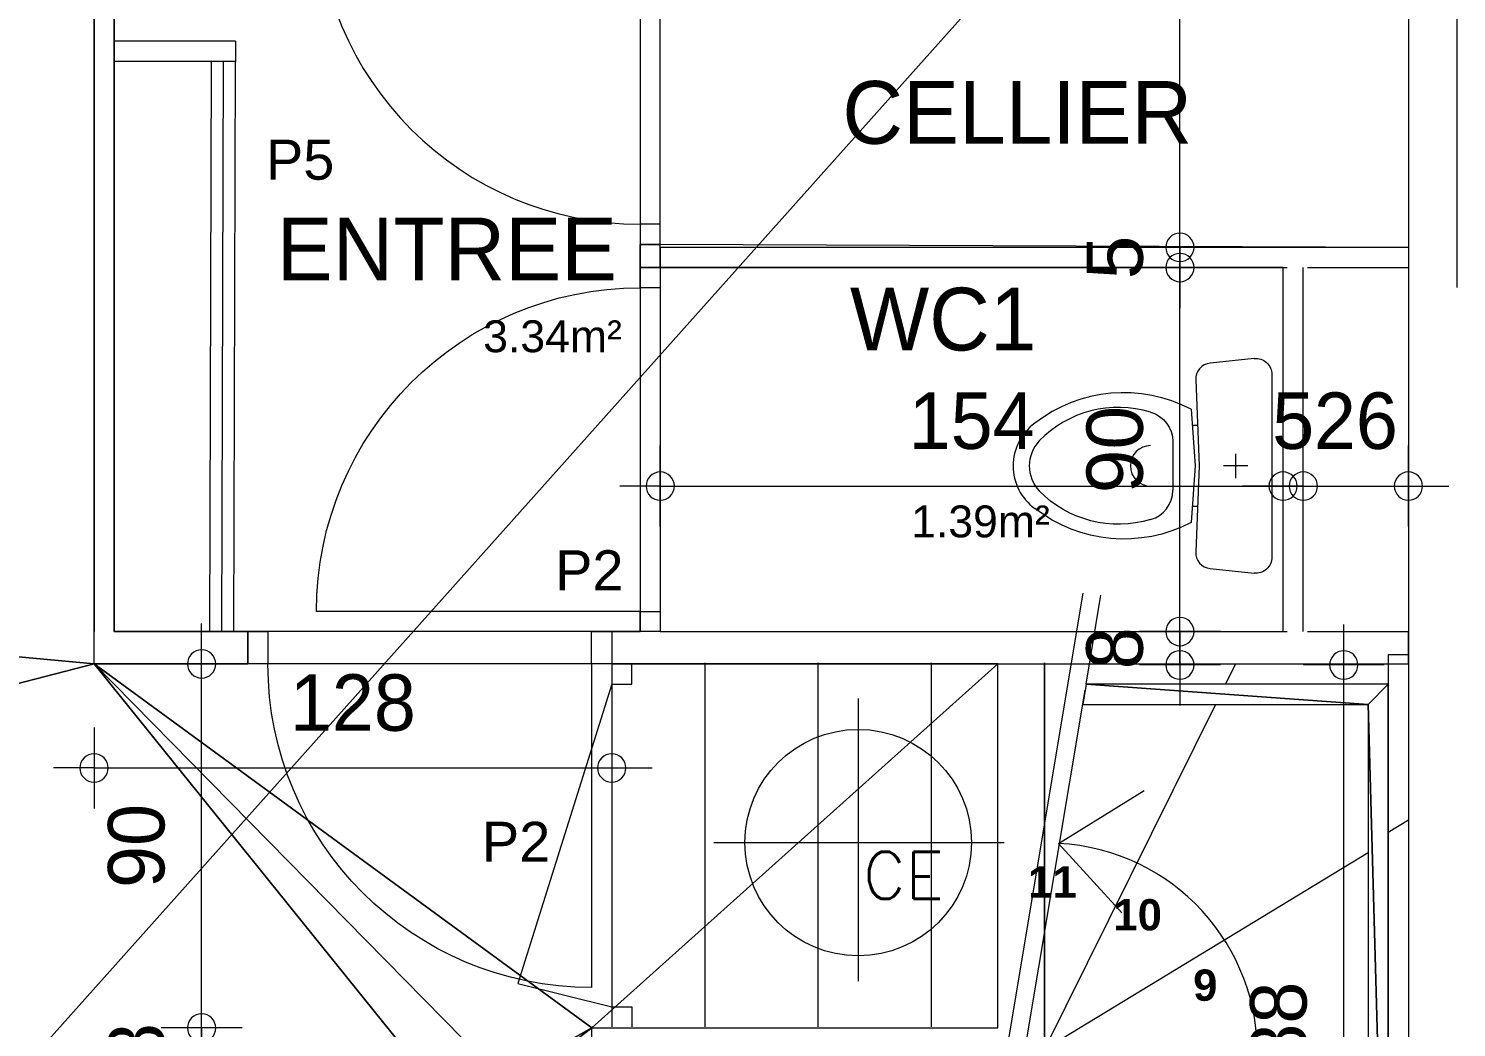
# Model space of a CAD drawing. Header units: metres. Extents: x 1.8 to 61.8, y -53.3 to -11.3.
# Drawn here: x 15.87 to 19.4, y -20.524 to -18.054 of the extents above; entities that cross this region are included whole.
import ezdxf
from ezdxf.enums import TextEntityAlignment as Align
from ezdxf.lldxf.tags import DXFTag

# ---------------------------------------------------------------- set-up
doc = ezdxf.new("R2010")
doc.units = ezdxf.units.M
doc.header["$MEASUREMENT"] = 0
for name, color, linetype in [('Calque commun', 7, 'Continuous'), ('Calque2', 7, 'Continuous'), ('Calque5', 7, 'Continuous'), ('Textes', 7, 'Continuous')]:
    doc.layers.add(name, color=color, linetype=linetype)
doc.styles.add('Arial12', font='arialbd.ttf', dxfattribs={"height": 0.077267})
doc.styles.add('Arial17', font='arial.ttf', dxfattribs={"height": 0.078859})
doc.styles.add('Arial18', font='arial.ttf', dxfattribs={"height": 0.139163})
doc.styles.add('Arial9', font='arial.ttf', dxfattribs={"height": 0.098961})
doc.styles.add('Century Gothic Gras', font='txt.shx', dxfattribs={"height": 0.116336})
doc.styles.add('Century Gothic15', font='GOTHIC.TTF', dxfattribs={"height": 0.139636})
doc.styles.add('Century Gothic18', font='GOTHIC.TTF', dxfattribs={"height": 0.155151})
tags = doc.linetypes.add('DASHDOT2', pattern=[0.5, 0.25, -0.125, 0, -0.125]).pattern_tags.tags
tags[10:11] = [DXFTag(74, 4), DXFTag(75, 0), DXFTag(340, '0'), DXFTag(46, 1.0), DXFTag(50, 0.0), DXFTag(44, 0.0), DXFTag(45, 0.0)]
tags[8:9] = [DXFTag(74, 4), DXFTag(75, 0), DXFTag(340, '0'), DXFTag(46, 1.0), DXFTag(50, 0.0), DXFTag(44, 0.0), DXFTag(45, 0.0)]
tags[6:7] = [DXFTag(74, 4), DXFTag(75, 0), DXFTag(340, '0'), DXFTag(46, 1.0), DXFTag(50, 0.0), DXFTag(44, 0.0), DXFTag(45, 0.0)]
tags[4:5] = [DXFTag(74, 4), DXFTag(75, 0), DXFTag(340, '0'), DXFTag(46, 1.0), DXFTag(50, 0.0), DXFTag(44, 0.0), DXFTag(45, 0.0)]
tags = doc.linetypes.add('HIDDEN', pattern=[0.375, 0.25, -0.125]).pattern_tags.tags
tags[6:7] = [DXFTag(74, 4), DXFTag(75, 0), DXFTag(340, '0'), DXFTag(46, 1.0), DXFTag(50, 0.0), DXFTag(44, 0.0), DXFTag(45, 0.0)]
tags[4:5] = [DXFTag(74, 4), DXFTag(75, 0), DXFTag(340, '0'), DXFTag(46, 1.0), DXFTag(50, 0.0), DXFTag(44, 0.0), DXFTag(45, 0.0)]
tags = doc.linetypes.add('HIDDEN2', pattern=[0.1875, 0.125, -0.0625]).pattern_tags.tags
tags[6:7] = [DXFTag(74, 4), DXFTag(75, 0), DXFTag(340, '0'), DXFTag(46, 1.0), DXFTag(50, 0.0), DXFTag(44, 0.0), DXFTag(45, 0.0)]
tags[4:5] = [DXFTag(74, 4), DXFTag(75, 0), DXFTag(340, '0'), DXFTag(46, 1.0), DXFTag(50, 0.0), DXFTag(44, 0.0), DXFTag(45, 0.0)]

# ---------------------------------------------------------------- blocks, each defined once
blk = doc.blocks.new('Block52730')
at = {"layer": 'Calque commun', "color": 7, "linetype": 'Continuous', "lineweight": 9}
blk.add_line((19.2815, -18.6944), (19.2815, -25.3352), dxfattribs=at)
blk = doc.blocks.new('@PRES_1_$$_1-31')
at = {"layer": 'Calque commun', "color": 5, "linetype": 'Continuous', "lineweight": 9}
blk.add_line((0.05, 0.05), (0.05, 0.85), dxfattribs=at)
at = {"layer": 'Calque commun', "color": 5, "linetype": 'Continuous', "lineweight": 9, "extrusion": (0, 0, -1)}
blk.add_arc((-0.05, 0.05), 0.8, 90, 180, dxfattribs=at)
at = {"layer": 'Calque commun', "color": 5, "linetype": 'Continuous', "lineweight": 9}
mesh = blk.add_polyface(dxfattribs=at)
corners = [(0, 0), (0, 0.05), (0.05, 0.05), (0.05, 0)]
mesh.append_faces([[corners[k] for k in face] for face in [(0, 1, 2, 3)]], dxfattribs={"color": 5})
mesh = blk.add_polyface(dxfattribs=at)
corners = [(0.85, 0), (0.85, 0.05), (0.9, 0.05), (0.9, 0)]
mesh.append_faces([[corners[k] for k in face] for face in [(0, 1, 2, 3)]], dxfattribs={"color": 5})
blk = doc.blocks.new('@PRES_1_$$_1-32')
at = {"layer": 'Calque commun', "color": 0, "linetype": 'Continuous', "lineweight": 9}
blk.add_line((0, 0), (0, 0.05), dxfattribs=at)
blk = doc.blocks.new('@PRES_1_$$_1-33')
at = {"layer": 'Calque commun', "color": 0, "linetype": 'Continuous', "lineweight": 9}
blk.add_line((0, 0), (0, 0.05), dxfattribs=at)
blk = doc.blocks.new('INTER_2D_COMB11')
at = {"layer": 'Calque5', "color": 0, "linetype": 'ByBlock', "lineweight": -2}
blk.add_blockref('@PRES_1_$$_1-31', (0, 0), dxfattribs=at)
at = {"layer": 'Calque5', "color": 15, "linetype": 'ByBlock', "lineweight": -2}
blk.add_blockref('@PRES_1_$$_1-32', (0, 0), dxfattribs=at)
at = {"layer": 'Calque5', "color": 15, "linetype": 'ByBlock', "lineweight": -2, "extrusion": (0, 0, -1), "xscale": -1, "yscale": -1, "zscale": -1, "rotation": -180}
blk.add_blockref('@PRES_1_$$_1-33', (-0.9, 0), dxfattribs=at)
blk = doc.blocks.new('PLACED_COMB11')
at = {"layer": 'Calque5', "color": 0, "linetype": 'ByBlock', "lineweight": -2}
blk.add_blockref('INTER_2D_COMB11', (0, 0), dxfattribs=at)
blk = doc.blocks.new('XMODULE1PCENTNONPMR9')
at = {"layer": 'Calque commun', "color": 5, "linetype": 'Continuous', "lineweight": 9}
blk.add_arc((0, 0), 0.5, 0, 359.9994, dxfattribs=at)
blk = doc.blocks.new('XMODULE1PCENTNONPMR10')
at = {"layer": 'Calque commun', "color": 5, "linetype": 'Continuous', "lineweight": 9}
blk.add_arc((0, 0), 0.5, 0, 359.9994, dxfattribs=at)
blk = doc.blocks.new('DimLine55291')
at = {"layer": 'Calque commun', "color": 5, "linetype": 'Continuous', "lineweight": 9}
for p, q in [((17.4315, -20.1369), (17.4315, -19.9369)), ((18.9715, -20.1369), (18.9715, -19.9369)), ((17.4315, -20.0369), (17.3315, -20.0369)), ((17.4315, -20.0369), (18.9715, -20.0369)), ((18.9715, -20.0369), (19.0715, -20.0369))]:
    blk.add_line(p, q, dxfattribs=at)
at = {"layer": 'Calque commun', "color": 5, "linetype": 'Continuous', "lineweight": 9, "xscale": 0.07000000029802322, "yscale": 0.07000000029802322, "zscale": 0.07000000029802322}
for name, p in [('XMODULE1PCENTNONPMR9', (17.4315, -20.0369)), ('XMODULE1PCENTNONPMR10', (18.9715, -20.0369))]:
    blk.add_blockref(name, p, dxfattribs=at)
at = {"layer": 'Calque commun', "color": 5, "linetype": 'Continuous', "lineweight": 9, "style": 'Century Gothic15'}
blk.add_text('154', height=0.13964, dxfattribs=at).set_placement((18.2015, -19.9869), align=Align.BOTTOM_CENTER)
blk = doc.blocks.new('XMODULE1PCENTNONPMR11')
at = {"layer": 'Calque commun', "color": 5, "linetype": 'Continuous', "lineweight": 9}
blk.add_arc((0, 0), 0.5, 0, 359.9994, dxfattribs=at)
blk = doc.blocks.new('XMODULE1PCENTNONPMR12')
at = {"layer": 'Calque commun', "color": 5, "linetype": 'Continuous', "lineweight": 9}
blk.add_arc((0, 0), 0.5, 0, 359.9994, dxfattribs=at)
blk = doc.blocks.new('DimLine55302')
at = {"layer": 'Calque commun', "color": 5, "linetype": 'Continuous', "lineweight": 9}
for p, q in [((18.9715, -20.1369), (18.9715, -19.9369)), ((19.0215, -20.1369), (19.0215, -19.9369)), ((18.9715, -20.0369), (18.8715, -20.0369)), ((18.9715, -20.0369), (19.0215, -20.0369)), ((19.0215, -20.0369), (19.1215, -20.0369))]:
    blk.add_line(p, q, dxfattribs=at)
at = {"layer": 'Calque commun', "color": 5, "linetype": 'Continuous', "lineweight": 9, "xscale": 0.07000000029802322, "yscale": 0.07000000029802322, "zscale": 0.07000000029802322}
for name, p in [('XMODULE1PCENTNONPMR11', (18.9715, -20.0369)), ('XMODULE1PCENTNONPMR12', (19.0215, -20.0369))]:
    blk.add_blockref(name, p, dxfattribs=at)
at = {"layer": 'Calque commun', "color": 5, "linetype": 'Continuous', "lineweight": 9, "style": 'Century Gothic15'}
blk.add_text('5', height=0.1396, dxfattribs=at).set_placement((18.9965, -19.9869), align=Align.BOTTOM_CENTER)
blk = doc.blocks.new('XMODULE1PCENTNONPMR17')
at = {"layer": 'Calque commun', "color": 5, "linetype": 'Continuous', "lineweight": 9}
blk.add_arc((0, 0), 0.5, 0, 359.9994, dxfattribs=at)
blk = doc.blocks.new('XMODULE1PCENTNONPMR18')
at = {"layer": 'Calque commun', "color": 5, "linetype": 'Continuous', "lineweight": 9}
blk.add_arc((0, 0), 0.5, 0, 359.9994, dxfattribs=at)
blk = doc.blocks.new('DimLine55344')
at = {"layer": 'Calque commun', "color": 5, "linetype": 'Continuous', "lineweight": 9}
for p, q in [((19.1215, -20.4792), (19.1215, -20.3792)), ((19.2215, -20.4792), (19.0215, -20.4792)), ((19.1215, -22.3567), (19.1215, -20.4792)), ((19.2215, -22.3567), (19.0215, -22.3567)), ((19.1215, -22.3567), (19.1215, -22.4567))]:
    blk.add_line(p, q, dxfattribs=at)
at = {"layer": 'Calque commun', "color": 5, "linetype": 'Continuous', "lineweight": 9, "xscale": 0.07000000029802322, "yscale": 0.07000000029802322, "zscale": 0.07000000029802322, "rotation": 90}
for name, p in [('XMODULE1PCENTNONPMR18', (19.1215, -20.4792)), ('XMODULE1PCENTNONPMR17', (19.1215, -22.3567))]:
    blk.add_blockref(name, p, dxfattribs=at)
at = {"layer": 'Calque commun', "color": 5, "linetype": 'Continuous', "lineweight": 9, "style": 'Century Gothic15'}
blk.add_text('188', height=0.13964, rotation=90, dxfattribs=at).set_placement((19.0715, -21.4179), align=Align.BOTTOM_CENTER)
blk = doc.blocks.new('XMODULE1PCENTNONPMR19')
at = {"layer": 'Calque commun', "color": 5, "linetype": 'Continuous', "lineweight": 9}
blk.add_arc((0, 0), 0.5, 0, 359.9994, dxfattribs=at)
blk = doc.blocks.new('XMODULE1PCENTNONPMR20')
at = {"layer": 'Calque commun', "color": 5, "linetype": 'Continuous', "lineweight": 9}
blk.add_arc((0, 0), 0.5, 0, 359.9994, dxfattribs=at)
blk = doc.blocks.new('DimLine55352')
at = {"layer": 'Calque commun', "color": 5, "linetype": 'Continuous', "lineweight": 9}
for p, q in [((18.7164, -20.3966), (18.7164, -20.2966)), ((18.8164, -20.3966), (18.6164, -20.3966)), ((18.7164, -20.4792), (18.7164, -20.3966)), ((18.8164, -20.4792), (18.6164, -20.4792)), ((18.7164, -20.4792), (18.7164, -20.5792))]:
    blk.add_line(p, q, dxfattribs=at)
at = {"layer": 'Calque commun', "color": 5, "linetype": 'Continuous', "lineweight": 9, "xscale": 0.07000000029802322, "yscale": 0.07000000029802322, "zscale": 0.07000000029802322, "rotation": 90}
for name, p in [('XMODULE1PCENTNONPMR20', (18.7164, -20.3966)), ('XMODULE1PCENTNONPMR19', (18.7164, -20.4792))]:
    blk.add_blockref(name, p, dxfattribs=at)
at = {"layer": 'Calque commun', "color": 5, "linetype": 'Continuous', "lineweight": 9, "style": 'Century Gothic15'}
blk.add_text('8', height=0.1396, rotation=90, dxfattribs=at).set_placement((18.6664, -20.4379), align=Align.BOTTOM_CENTER)
blk = doc.blocks.new('XMODULE1PCENTNONPMR21')
at = {"layer": 'Calque commun', "color": 5, "linetype": 'Continuous', "lineweight": 9}
blk.add_arc((0, 0), 0.5, 0, 359.9994, dxfattribs=at)
blk = doc.blocks.new('XMODULE1PCENTNONPMR22')
at = {"layer": 'Calque commun', "color": 5, "linetype": 'Continuous', "lineweight": 9}
blk.add_arc((0, 0), 0.5, 0, 359.9994, dxfattribs=at)
blk = doc.blocks.new('DimLine55360')
at = {"layer": 'Calque commun', "color": 5, "linetype": 'Continuous', "lineweight": 9}
for p, q in [((18.7164, -17.8266), (18.7164, -17.7266)), ((18.8164, -17.8266), (18.6164, -17.8266)), ((18.7164, -19.4466), (18.7164, -17.8266)), ((18.8164, -19.4466), (18.6164, -19.4466)), ((18.7164, -19.4466), (18.7164, -19.5466))]:
    blk.add_line(p, q, dxfattribs=at)
at = {"layer": 'Calque commun', "color": 5, "linetype": 'Continuous', "lineweight": 9, "xscale": 0.07000000029802322, "yscale": 0.07000000029802322, "zscale": 0.07000000029802322, "rotation": 90}
for name, p in [('XMODULE1PCENTNONPMR22', (18.7164, -17.8266)), ('XMODULE1PCENTNONPMR21', (18.7164, -19.4466))]:
    blk.add_blockref(name, p, dxfattribs=at)
at = {"layer": 'Calque commun', "color": 5, "linetype": 'Continuous', "lineweight": 9, "style": 'Century Gothic15'}
blk.add_text('162', height=0.13964, rotation=90, dxfattribs=at).set_placement((18.6664, -18.6366), align=Align.BOTTOM_CENTER)
blk = doc.blocks.new('XMODULE1PCENTNONPMR29')
at = {"layer": 'Calque commun', "color": 5, "linetype": 'Continuous', "lineweight": 9}
blk.add_arc((0, 0), 0.5, 0, 359.9994, dxfattribs=at)
blk = doc.blocks.new('XMODULE1PCENTNONPMR30')
at = {"layer": 'Calque commun', "color": 5, "linetype": 'Continuous', "lineweight": 9}
blk.add_arc((0, 0), 0.5, 0, 359.9994, dxfattribs=at)
blk = doc.blocks.new('DimLine55777')
at = {"layer": 'Calque commun', "color": 5, "linetype": 'Continuous', "lineweight": 9}
for p, q in [((19.0215, -20.1369), (19.0215, -19.9369)), ((19.2815, -20.1369), (19.2815, -19.9369)), ((19.0215, -20.0369), (18.9215, -20.0369)), ((19.0215, -20.0369), (19.2815, -20.0369)), ((19.2815, -20.0369), (19.3815, -20.0369))]:
    blk.add_line(p, q, dxfattribs=at)
at = {"layer": 'Calque commun', "color": 5, "linetype": 'Continuous', "lineweight": 9, "xscale": 0.07000000029802322, "yscale": 0.07000000029802322, "zscale": 0.07000000029802322}
for name, p in [('XMODULE1PCENTNONPMR29', (19.0215, -20.0369)), ('XMODULE1PCENTNONPMR30', (19.2815, -20.0369))]:
    blk.add_blockref(name, p, dxfattribs=at)
at = {"layer": 'Calque commun', "color": 5, "linetype": 'Continuous', "lineweight": 9, "style": 'Century Gothic15'}
blk.add_text('26', height=0.13964, dxfattribs=at).set_placement((19.1515, -19.9869), align=Align.BOTTOM_CENTER)
blk = doc.blocks.new('XMODULE1PCENTNONPMR31')
at = {"layer": 'Calque commun', "color": 5, "linetype": 'Continuous', "lineweight": 9}
blk.add_arc((0, 0), 0.5, 0, 359.9994, dxfattribs=at)
blk = doc.blocks.new('XMODULE1PCENTNONPMR32')
at = {"layer": 'Calque commun', "color": 5, "linetype": 'Continuous', "lineweight": 9}
blk.add_arc((0, 0), 0.5, 0, 359.9994, dxfattribs=at)
blk = doc.blocks.new('DimLine56121')
at = {"layer": 'Calque commun', "color": 5, "linetype": 'Continuous', "lineweight": 9}
for p, q in [((16.2975, -21.4566), (16.2975, -21.3566)), ((16.3975, -21.4566), (16.1975, -21.4566)), ((16.2975, -22.3567), (16.2975, -21.4566)), ((16.3975, -22.3567), (16.1975, -22.3567)), ((16.2975, -22.3567), (16.2975, -22.4567))]:
    blk.add_line(p, q, dxfattribs=at)
at = {"layer": 'Calque commun', "color": 5, "linetype": 'Continuous', "lineweight": 9, "xscale": 0.07000000029802322, "yscale": 0.07000000029802322, "zscale": 0.07000000029802322, "rotation": 90}
for name, p in [('XMODULE1PCENTNONPMR32', (16.2975, -21.4566)), ('XMODULE1PCENTNONPMR31', (16.2975, -22.3567))]:
    blk.add_blockref(name, p, dxfattribs=at)
at = {"layer": 'Calque commun', "color": 5, "linetype": 'Continuous', "lineweight": 9, "style": 'Century Gothic15'}
blk.add_text('90', height=0.13964, rotation=90, dxfattribs=at).set_placement((16.2475, -21.9067), align=Align.BOTTOM_CENTER)
blk = doc.blocks.new('XMODULE1PCENTNONPMR33')
at = {"layer": 'Calque commun', "color": 5, "linetype": 'Continuous', "lineweight": 9}
blk.add_arc((0, 0), 0.5, 0, 359.9994, dxfattribs=at)
blk = doc.blocks.new('XMODULE1PCENTNONPMR34')
at = {"layer": 'Calque commun', "color": 5, "linetype": 'Continuous', "lineweight": 9}
blk.add_arc((0, 0), 0.5, 0, 359.9994, dxfattribs=at)
blk = doc.blocks.new('DimLine56129')
at = {"layer": 'Calque commun', "color": 5, "linetype": 'Continuous', "lineweight": 9}
for p, q in [((16.2975, -21.3766), (16.2975, -21.2766)), ((16.3975, -21.3766), (16.1975, -21.3766)), ((16.2975, -21.4566), (16.2975, -21.3766)), ((16.3975, -21.4566), (16.1975, -21.4566)), ((16.2975, -21.4566), (16.2975, -21.5566))]:
    blk.add_line(p, q, dxfattribs=at)
at = {"layer": 'Calque commun', "color": 5, "linetype": 'Continuous', "lineweight": 9, "xscale": 0.07000000029802322, "yscale": 0.07000000029802322, "zscale": 0.07000000029802322, "rotation": 90}
for name, p in [('XMODULE1PCENTNONPMR34', (16.2975, -21.3766)), ('XMODULE1PCENTNONPMR33', (16.2975, -21.4566))]:
    blk.add_blockref(name, p, dxfattribs=at)
at = {"layer": 'Calque commun', "color": 5, "linetype": 'Continuous', "lineweight": 9, "style": 'Century Gothic15'}
blk.add_text('8', height=0.1396, rotation=90, dxfattribs=at).set_placement((16.2475, -21.4166), align=Align.BOTTOM_CENTER)
blk = doc.blocks.new('XMODULE1PCENTNONPMR35')
at = {"layer": 'Calque commun', "color": 5, "linetype": 'Continuous', "lineweight": 9}
blk.add_arc((0, 0), 0.5, 0, 359.9994, dxfattribs=at)
blk = doc.blocks.new('XMODULE1PCENTNONPMR36')
at = {"layer": 'Calque commun', "color": 5, "linetype": 'Continuous', "lineweight": 9}
blk.add_arc((0, 0), 0.5, 0, 359.9994, dxfattribs=at)
blk = doc.blocks.new('DimLine56137')
at = {"layer": 'Calque commun', "color": 5, "linetype": 'Continuous', "lineweight": 9}
for p, q in [((16.2975, -20.4766), (16.2975, -20.3766)), ((16.3975, -20.4766), (16.1975, -20.4766)), ((16.2975, -21.3766), (16.2975, -20.4766)), ((16.3975, -21.3766), (16.1975, -21.3766)), ((16.2975, -21.3766), (16.2975, -21.4766))]:
    blk.add_line(p, q, dxfattribs=at)
at = {"layer": 'Calque commun', "color": 5, "linetype": 'Continuous', "lineweight": 9, "xscale": 0.07000000029802322, "yscale": 0.07000000029802322, "zscale": 0.07000000029802322, "rotation": 90}
for name, p in [('XMODULE1PCENTNONPMR36', (16.2975, -20.4766)), ('XMODULE1PCENTNONPMR35', (16.2975, -21.3766))]:
    blk.add_blockref(name, p, dxfattribs=at)
at = {"layer": 'Calque commun', "color": 5, "linetype": 'Continuous', "lineweight": 9, "style": 'Century Gothic15'}
blk.add_text('90', height=0.13964, rotation=90, dxfattribs=at).set_placement((16.2475, -20.9266), align=Align.BOTTOM_CENTER)
blk = doc.blocks.new('ce2')
at = {"layer": 'Calque commun', "color": 6, "linetype": 'Continuous', "lineweight": 9}
for p, q in [((0.0007, 0.3427), (0.0007, -0.3562)), ((-0.3566, -0.0007), (0.3605, -0.0007))]:
    blk.add_line(p, q, dxfattribs=at)
blk.add_arc((0, 0), 0.28, 0, 359.9994, dxfattribs=at)
at = {"layer": 'Calque commun', "color": 6, "linetype": 'ByBlock', "lineweight": -2, "style": 'Century Gothic Gras'}
blk.add_text('CE', height=0.11634, rotation=359.9993, dxfattribs=at).set_placement((0.0123, -0.0123), align=Align.BOTTOM_LEFT)
blk = doc.blocks.new('XMODULE1PCENTNONPMR51')
at = {"layer": 'Calque commun', "color": 5, "linetype": 'Continuous', "lineweight": 9}
blk.add_arc((0, 0), 0.5, 0, 359.9994, dxfattribs=at)
blk = doc.blocks.new('XMODULE1PCENTNONPMR52')
at = {"layer": 'Calque commun', "color": 5, "linetype": 'Continuous', "lineweight": 9}
blk.add_arc((0, 0), 0.5, 0, 359.9994, dxfattribs=at)
blk = doc.blocks.new('DimLine59466')
at = {"layer": 'Calque commun', "color": 5, "linetype": 'Continuous', "lineweight": 9}
for p, q in [((16.0315, -20.6338), (16.0315, -20.8338)), ((17.3115, -20.6338), (17.3115, -20.8338)), ((16.0315, -20.7338), (15.9315, -20.7338)), ((16.0315, -20.7338), (17.3115, -20.7338)), ((17.3115, -20.7338), (17.4115, -20.7338))]:
    blk.add_line(p, q, dxfattribs=at)
at = {"layer": 'Calque commun', "color": 5, "linetype": 'Continuous', "lineweight": 9, "xscale": 0.07000000029802322, "yscale": 0.07000000029802322, "zscale": 0.07000000029802322}
for name, p in [('XMODULE1PCENTNONPMR51', (16.0315, -20.7338)), ('XMODULE1PCENTNONPMR52', (17.3115, -20.7338))]:
    blk.add_blockref(name, p, dxfattribs=at)
at = {"layer": 'Calque commun', "color": 5, "linetype": 'Continuous', "lineweight": 9, "style": 'Century Gothic15'}
blk.add_text('128', height=0.13964, dxfattribs=at).set_placement((16.6715, -20.6838), align=Align.BOTTOM_CENTER)
blk = doc.blocks.new('@PRES_1_$$_1-34')
at = {"layer": 'Calque commun', "color": 5, "linetype": 'Continuous', "lineweight": 9}
blk.add_line((0.05, 0.08), (0.05, 0.88), dxfattribs=at)
at = {"layer": 'Calque commun', "color": 5, "linetype": 'Continuous', "lineweight": 9, "extrusion": (0, 0, -1)}
blk.add_arc((-0.05, 0.08), 0.8, 90, 180, dxfattribs=at)
at = {"layer": 'Calque commun', "color": 5, "linetype": 'Continuous', "lineweight": 9}
mesh = blk.add_polyface(dxfattribs=at)
corners = [(0, 0), (0, 0.08), (0.05, 0.08), (0.05, 0)]
mesh.append_faces([[corners[k] for k in face] for face in [(0, 1, 2, 3)]], dxfattribs={"color": 5})
mesh = blk.add_polyface(dxfattribs=at)
corners = [(0.85, 0), (0.85, 0.08), (0.9, 0.08), (0.9, 0)]
mesh.append_faces([[corners[k] for k in face] for face in [(0, 1, 2, 3)]], dxfattribs={"color": 5})
blk = doc.blocks.new('@PRES_1_$$_1-35')
at = {"layer": 'Calque commun', "color": 7, "linetype": 'Continuous', "lineweight": 9}
blk.add_line((0, 0), (0, 0.08), dxfattribs=at)
blk = doc.blocks.new('@PRES_1_$$_1-36')
at = {"layer": 'Calque commun', "color": 7, "linetype": 'Continuous', "lineweight": 9}
blk.add_line((0, 0), (0, 0.08), dxfattribs=at)
blk = doc.blocks.new('INTER_2D_COMB12')
at = {"layer": 'Calque5', "color": 0, "linetype": 'ByBlock', "lineweight": -2}
for name in ['@PRES_1_$$_1-34', '@PRES_1_$$_1-35']:
    blk.add_blockref(name, (0, 0), dxfattribs=at)
at = {"layer": 'Calque5', "color": 0, "linetype": 'ByBlock', "lineweight": -2, "extrusion": (0, 0, -1), "xscale": -1, "yscale": -1, "zscale": -1, "rotation": -180}
blk.add_blockref('@PRES_1_$$_1-36', (-0.9, 0), dxfattribs=at)
blk = doc.blocks.new('PLACED_COMB12')
at = {"layer": 'Calque5', "color": 0, "linetype": 'ByBlock', "lineweight": -2}
blk.add_blockref('INTER_2D_COMB12', (0, 0), dxfattribs=at)
blk = doc.blocks.new('XMODULE1PCENTNONPMR53')
at = {"layer": 'Calque commun', "color": 5, "linetype": 'Continuous', "lineweight": 9}
blk.add_arc((0, 0), 0.5, 0, 359.9994, dxfattribs=at)
blk = doc.blocks.new('XMODULE1PCENTNONPMR54')
at = {"layer": 'Calque commun', "color": 5, "linetype": 'Continuous', "lineweight": 9}
blk.add_arc((0, 0), 0.5, 0, 359.9994, dxfattribs=at)
blk = doc.blocks.new('DimLine60848')
at = {"layer": 'Calque commun', "color": 5, "linetype": 'Continuous', "lineweight": 9}
for p, q in [((18.7164, -19.4966), (18.7164, -19.3966)), ((18.8164, -19.4966), (18.6164, -19.4966)), ((18.7164, -20.3966), (18.7164, -19.4966)), ((18.8164, -20.3966), (18.6164, -20.3966)), ((18.7164, -20.3966), (18.7164, -20.4966))]:
    blk.add_line(p, q, dxfattribs=at)
at = {"layer": 'Calque commun', "color": 5, "linetype": 'Continuous', "lineweight": 9, "xscale": 0.07000000029802322, "yscale": 0.07000000029802322, "zscale": 0.07000000029802322, "rotation": 90}
for name, p in [('XMODULE1PCENTNONPMR54', (18.7164, -19.4966)), ('XMODULE1PCENTNONPMR53', (18.7164, -20.3966))]:
    blk.add_blockref(name, p, dxfattribs=at)
at = {"layer": 'Calque commun', "color": 5, "linetype": 'Continuous', "lineweight": 9, "style": 'Arial18'}
blk.add_text('90', height=0.13916, rotation=90, dxfattribs=at).set_placement((18.6664, -19.9466), align=Align.BOTTOM_CENTER)
blk = doc.blocks.new('XMODULE1PCENTNONPMR55')
at = {"layer": 'Calque commun', "color": 5, "linetype": 'Continuous', "lineweight": 9}
blk.add_arc((0, 0), 0.5, 0, 359.9994, dxfattribs=at)
blk = doc.blocks.new('XMODULE1PCENTNONPMR56')
at = {"layer": 'Calque commun', "color": 5, "linetype": 'Continuous', "lineweight": 9}
blk.add_arc((0, 0), 0.5, 0, 359.9994, dxfattribs=at)
blk = doc.blocks.new('DimLine60856')
at = {"layer": 'Calque commun', "color": 5, "linetype": 'Continuous', "lineweight": 9}
for p, q in [((18.7164, -19.4466), (18.7164, -19.3466)), ((18.8164, -19.4466), (18.6164, -19.4466)), ((18.7164, -19.4966), (18.7164, -19.4466)), ((18.8164, -19.4966), (18.6164, -19.4966)), ((18.7164, -19.4966), (18.7164, -19.5966))]:
    blk.add_line(p, q, dxfattribs=at)
at = {"layer": 'Calque commun', "color": 5, "linetype": 'Continuous', "lineweight": 9, "xscale": 0.07000000029802322, "yscale": 0.07000000029802322, "zscale": 0.07000000029802322, "rotation": 90}
for name, p in [('XMODULE1PCENTNONPMR56', (18.7164, -19.4466)), ('XMODULE1PCENTNONPMR55', (18.7164, -19.4966))]:
    blk.add_blockref(name, p, dxfattribs=at)
at = {"layer": 'Calque commun', "color": 5, "linetype": 'Continuous', "lineweight": 9, "style": 'Arial18'}
blk.add_text('5', height=0.1392, rotation=90, dxfattribs=at).set_placement((18.6664, -19.4716), align=Align.BOTTOM_CENTER)
blk = doc.blocks.new('XMODULE1PCENTNONPMR69')
at = {"layer": 'Calque commun', "color": 15, "linetype": 'Continuous', "lineweight": 18}
for p, q in [((16.0315, -17.8266), (16.0315, -20.3966)), ((16.0815, -17.8266), (16.0815, -20.3966)), ((16.3816, -18.9367), (16.0816, -18.9367)), ((16.0816, -18.9367), (16.0816, -18.9867)), ((16.3816, -18.9367), (16.3816, -18.9867)), ((16.3816, -18.9867), (16.0816, -18.9867)), ((17.3815, -19.4966), (17.3815, -19.4393)), ((19.2815, -19.4466), (17.4314, -19.4466)), ((17.4314, -19.4466), (17.4314, -19.4966)), ((17.4315, -19.4966), (17.4315, -19.4393)), ((19.2815, -19.4466), (19.2815, -19.4966)), ((17.4314, -19.4966), (18.9816, -19.4966)), ((18.9715, -20.3966), (18.9715, -19.4966)), ((19.0215, -20.3966), (19.0215, -19.4966)), ((19.0315, -19.4966), (19.2815, -19.4966))]:
    blk.add_line(p, q, dxfattribs=at)
at = {"layer": 'Calque commun', "color": 7, "linetype": 'Continuous', "lineweight": 9}
for p, q in [((16.3175, -20.3964), (16.3216, -18.9865)), ((16.3816, -18.9867), (16.3216, -18.9865)), ((16.3475, -20.3965), (16.3516, -18.9866)), ((16.3775, -20.3966), (16.3816, -18.9867)), ((16.3775, -20.3966), (16.3175, -20.3964)), ((17.3862, -20.4766), (17.3362, -20.4766)), ((17.3615, -20.5266), (17.3615, -20.4766)), ((18.8538, -20.4766), (18.829, -20.5266)), ((17.3115, -20.5266), (17.0792, -21.2667)), ((17.3115, -20.5266), (17.3615, -20.5266)), ((18.8042, -20.5766), (18.3815, -21.429)), ((18.4164, -20.9204), (18.6283, -20.7892)), ((18.4164, -20.9204), (18.5724, -21.092)), ((18.5724, -21.092), (18.4164, -20.9204)), ((18.3815, -21.429), (19.1815, -20.9426)), ((17.0792, -21.2667), (17.3116, -21.324)), ((17.3116, -21.324), (17.3616, -21.324)), ((17.3616, -21.324), (17.3616, -21.374)), ((18.3815, -21.454), (18.3815, -21.374))]:
    blk.add_line(p, q, dxfattribs=at)
at = {"layer": 'Calque commun', "color": 7, "linetype": 'DASHDOT2', "lineweight": 9}
for p, q in [((18.2474, -21.6778), (18.4772, -20.3013)), ((18.4844, -20.5266), (18.5211, -20.3068)), ((18.2914, -21.6833), (18.482, -20.5414))]:
    blk.add_line(p, q, dxfattribs=at)
at = {"layer": 'Calque commun', "color": 7, "linetype": 'Continuous', "lineweight": 18}
for p, q in [((16.0315, -20.4766), (16.0315, -20.3966)), ((16.0815, -20.3966), (16.4115, -20.3966)), ((17.3115, -20.3966), (17.3815, -20.3966)), ((17.4315, -20.3966), (18.9816, -20.3966)), ((19.0315, -20.3966), (19.2815, -20.3966)), ((19.2815, -20.4766), (19.2815, -20.3966)), ((16.0315, -20.4766), (16.4115, -20.4766)), ((17.3115, -20.4766), (19.2815, -20.4766))]:
    blk.add_line(p, q, dxfattribs=at)
at = {"layer": 'Calque commun', "color": 9, "linetype": 'Continuous', "lineweight": 9}
blk.add_line((17.3815, -20.3966), (16.0815, -20.3966), dxfattribs=at)
at = {"layer": 'Calque commun', "color": 7, "linetype": 'HIDDEN', "lineweight": 9}
for p in [(17.3115, -20.4766), (17.3116, -21.324)]:
    blk.add_line(p, (17.3116, -21.3741), dxfattribs=at)
at = {"layer": 'Calque commun', "color": 7, "linetype": 'HIDDEN2', "lineweight": 9}
for p, q in [((17.3362, -20.4766), (17.5915, -20.4766)), ((17.5415, -20.474), (17.5415, -21.374)), ((17.8215, -20.474), (17.8215, -21.374)), ((18.1015, -20.474), (18.1015, -21.374)), ((18.3815, -21.454), (18.3815, -20.474)), ((18.3815, -20.474), (18.3815, -21.454)), ((18.3815, -20.474), (18.3815, -21.374))]:
    blk.add_line(p, q, dxfattribs=at)
at = {"layer": 'Calque commun', "color": 7, "linetype": 'Continuous', "lineweight": 9}
blk.add_arc((18.3904, -21.4369), 0.5172, 269.0163, 87.0988, dxfattribs=at)
at = {"layer": 'Calque commun', "color": 5, "linetype": 'Continuous', "lineweight": 9}
for name in ['DimLine55360', 'DimLine60856', 'DimLine60848', 'DimLine55291', 'DimLine55302', 'DimLine55777', 'DimLine55352', 'DimLine56137', 'DimLine55344', 'DimLine59466', 'DimLine56129', 'DimLine56121']:
    blk.add_blockref(name, (0, 0), dxfattribs=at)
at = {"layer": 'Calque commun', "color": 0, "linetype": 'ByBlock', "lineweight": -2, "extrusion": (0, 0, -1), "xscale": -1, "yscale": -1, "zscale": -1, "rotation": 90.00000000000001}
blk.add_blockref('PLACED_COMB11', (-17.4315, -18.5393), dxfattribs=at)
at = {"layer": 'Calque commun', "color": 0, "linetype": 'ByBlock', "lineweight": -2}
for name, p, rotation in [('PLACED_COMB11', (17.4315, -20.3966), 89.99999999999999), ('PLACED_COMB12', (17.3115, -20.3966), 180)]:
    blk.add_blockref(name, p, dxfattribs=dict(at, rotation=rotation))
at = {"layer": 'Calque commun', "color": 0, "linetype": 'ByBlock', "lineweight": -2, "extrusion": (0, 0, -1), "rotation": 180}
blk.add_blockref('ce2', (-17.921, -20.9184), dxfattribs=at)
at = {"layer": 'Calque commun', "color": 5, "linetype": 'ByBlock', "lineweight": -2, "style": 'Arial12'}
for s, height, p in [('11', 0.07727, (18.4613, -21.0776)), ('10', 0.07727, (18.672, -21.1586)), ('9', 0.0773, (18.8092, -21.3326))]:
    blk.add_text(s, height=height, dxfattribs=at).set_placement(p, align=Align.BOTTOM_RIGHT)
at = {"layer": 'Textes', "color": 5, "linetype": 'ByBlock', "lineweight": -2, "style": 'Century Gothic18'}
for s, p in [('CELLIER', (17.8819, -19.0354)), ('ENTREE', (16.4833, -19.373)), ('WC1', (17.9007, -19.5464))]:
    blk.add_text(s, height=0.15515, dxfattribs=at).set_placement(p, align=Align.TOP_LEFT)
at = {"layer": 'Textes', "color": 5, "linetype": 'ByBlock', "lineweight": -2, "style": 'Arial9'}
for s, p in [('P5', (16.4567, -19.309)), ('P2', (17.1715, -20.3242))]:
    blk.add_text(s, height=0.09896, dxfattribs=at).set_placement(p, align=Align.BOTTOM_LEFT)
at = {"layer": 'Textes', "color": 9, "linetype": 'ByBlock', "lineweight": -2, "style": 'Arial17'}
for s, p in [('3.34m²', (16.9937, -19.7295, 0)), ('1.39m²', (18.0518, -20.1873))]:
    blk.add_text(s, height=0.07886, dxfattribs=at).set_placement(p, align=Align.BOTTOM_LEFT)
at = {"layer": 'Textes', "color": 5, "linetype": 'ByBlock', "lineweight": -2, "style": 'Arial9'}
blk.add_text('P2', height=0.09896, dxfattribs=at).set_placement((17.1596, -20.9955), align=Align.BOTTOM_RIGHT)
at = {"layer": 'Calque commun', "color": 9, "linetype": 'Continuous', "lineweight": 18}
mesh = blk.add_polyface(dxfattribs=at)
corners = [(16.0315, -20.4766), (17.262, -21.3766), (18.2659, -20.4766), (18.2659, -21.3766), (13.3216, -26.1866), (16.9815, -22.4041), (13.9816, -21.0066), (13.9816, -20.2866), (16.0315, -17.8266), (13.3216, -17.8268), (17.1586, -21.4553), (17.262, -21.4566), (16.9815, -21.654), (13.3216, -21.0066), (13.3216, -20.2866), (17.0395, -21.5019), (19.2815, -22.4041), (19.2815, -26.1866)]
mesh.append_faces([[corners[k] for k in face] for face in [(4, 6, 13)]], dxfattribs={"vtx0": -1, "color": 9})
mesh.append_faces([[corners[k] for k in face] for face in [(0, 1, 2), (15, 0, 12)]], dxfattribs={"vtx0": -1, "vtx1": -1, "color": 9})
mesh.append_faces([[corners[k] for k in face] for face in [(4, 5, 6), (15, 1, 0), (0, 6, 12)]], dxfattribs={"vtx0": -1, "vtx1": -1, "vtx2": -1, "color": 9})
mesh.append_faces([[corners[k] for k in face] for face in [(7, 8, 9), (7, 0, 8)]], dxfattribs={"vtx0": -1, "vtx2": -1, "color": 9})
mesh.append_faces([[corners[k] for k in face] for face in [(3, 2, 1), (14, 7, 9), (16, 5, 17)]], dxfattribs={"vtx1": -1, "color": 9})
mesh.append_faces([[corners[k] for k in face] for face in [(5, 12, 6), (7, 6, 0), (15, 10, 1), (4, 17, 5)]], dxfattribs={"vtx1": -1, "vtx2": -1, "color": 9})
mesh.append_faces([[corners[k] for k in face] for face in [(10, 11, 1)]], dxfattribs={"vtx2": -1, "color": 9})
at = {"layer": 'Calque commun', "color": 9, "linetype": 'Continuous', "lineweight": 9}
mesh = blk.add_polyface(dxfattribs=at)
corners = [(17.3815, -20.3966), (16.0815, -20.3966), (16.0815, -17.8266), (17.3815, -17.8266)]
mesh.append_faces([[corners[k] for k in face] for face in [(0, 1, 2, 3)]], dxfattribs={"color": 9})
at = {"layer": 'Calque commun', "color": 9, "linetype": 'HIDDEN2', "lineweight": 9}
mesh = blk.add_polyface(dxfattribs=at)
corners = [(17.4315, -17.8266), (19.2815, -17.8266), (19.2815, -19.4466), (17.4315, -19.4393)]
mesh.append_faces([[corners[k] for k in face] for face in [(0, 1, 2, 3)]], dxfattribs={"color": 9})
mesh = blk.add_polyface(dxfattribs=at)
corners = [(18.9715, -19.4966), (17.4315, -19.4966), (17.4315, -20.3966), (18.9715, -20.3966)]
mesh.append_faces([[corners[k] for k in face] for face in [(0, 1, 2, 3)]], dxfattribs={"color": 9})
at = {"layer": 'Calque commun', "color": 7, "linetype": 'Continuous', "lineweight": 9}
mesh = blk.add_polyface(dxfattribs=at)
corners = [(19.2315, -22.3541), (19.1815, -20.5766), (19.1815, -22.3541), (19.2315, -20.5266), (18.4844, -20.5266), (18.4761, -20.5766)]
mesh.append_faces([[corners[k] for k in face] for face in [(0, 1, 2)]], dxfattribs={"vtx0": -1, "color": 7})
mesh.append_faces([[corners[k] for k in face] for face in [(3, 1, 0)]], dxfattribs={"vtx0": -1, "vtx1": -1, "color": 7})
mesh.append_faces([[corners[k] for k in face] for face in [(3, 4, 1)]], dxfattribs={"vtx1": -1, "vtx2": -1, "color": 7})
mesh.append_faces([[corners[k] for k in face] for face in [(4, 5, 1)]], dxfattribs={"vtx2": -1, "color": 7})
blk = doc.blocks.new('wc-3')
at = {"layer": 'Calque2', "color": 6, "linetype": 'Continuous', "lineweight": 9}
for p, q in [((-0.2256, 0), (0.2256, 0)), ((-0.2653, -0.0442), (-0.2539, -0.1527)), ((0, -0.06), (0, -0.12)), ((0.2539, -0.1527), (0.2653, -0.0442)), ((-0.03, -0.09), (0.03, -0.09)), ((-0.2125, -0.1885), (0, -0.18)), ((-0.14, -0.2), (0, -0.19)), ((-0.1, -0.184), (-0.1, -0.1971)), ((0, -0.18), (0.2125, -0.1885)), ((0, -0.19), (0.14, -0.2)), ((0.1, -0.1971), (0.1, -0.184)), ((-0.06, -0.2451), (0.06, -0.2451))]:
    blk.add_line(p, q, dxfattribs=at)
at = {"layer": 'Calque2', "color": 6, "linetype": 'Continuous', "lineweight": 9, "flags": 128}
for points in [[(-0.2653, -0.0442, -0.445253), (-0.2256, 0)], [(0.2256, 0, -0.445276), (0.2653, -0.0442)], [(-0.2539, -0.1527, 0.395314), (-0.2125, -0.1885)], [(0.2125, -0.1885, 0.395339), (0.2539, -0.1527)], [(-0.14, -0.2, 0.294671), (-0.1052, -0.5864)], [(0.14, -0.2, -0.294671), (0.1052, -0.5864)], [(-0.1327, -0.3, -0.337883), (-0.0606, -0.2451)], [(0.1327, -0.3, 0.337854), (0.0606, -0.2451)], [(-0.1327, -0.3, 0.281729), (-0.0616, -0.5756)], [(-0.05, -0.3, 1), (0.05, -0.3)], [(0.1327, -0.3, -0.279876), (0.0616, -0.5756)], [(-0.1052, -0.5864, 0.509528), (0.1052, -0.5864)], [(-0.0616, -0.5756, 0.395927), (0.0616, -0.5756)]]:
    blk.add_lwpolyline(points, format="xyb", dxfattribs=at)
blk = doc.blocks.new('Block60960')
at = {"layer": 'Calque commun', "color": 7, "linetype": 'Continuous', "lineweight": 18}
blk.add_line((19.6015, -16.6552), (19.6015, -18.6944), dxfattribs=at)
at = {"layer": 'Calque commun', "color": 7, "linetype": 'Continuous', "lineweight": 9}
for p, q in [((19.4015, -16.8552), (19.4015, -18.6944)), ((19.2815, -16.9752), (19.2815, -18.6944))]:
    blk.add_line(p, q, dxfattribs=at)

msp = doc.modelspace()

# ---------------------------------------------------------------- linework, layer by layer
at = {"layer": 'Calque commun', "color": 7, "linetype": 'Continuous', "lineweight": 9}
for p, q in [((19.2314, -19.6026), (19.2314, -21.4527)), ((19.2814, -19.6026), (19.2314, -19.6026)), ((19.2814, -19.6026), (19.2814, -21.4527)), ((19.2315, -20.0406), (19.2815, -20.0102))]:
    msp.add_line(p, q, dxfattribs=at)

# ---------------------------------------------------------------- block references
at = {"layer": 'Calque commun', "color": 0, "linetype": 'ByBlock', "lineweight": -2}
for name, p in [('Block60960', (0, 0)), ('XMODULE1PCENTNONPMR69', (0, 0.8516)), ('Block52730', (0, 0))]:
    msp.add_blockref(name, p, dxfattribs=at)
at = {"layer": 'Calque commun', "color": 0, "linetype": 'ByBlock', "lineweight": -2, "rotation": -90.00000000000001}
msp.add_blockref('wc-3', (18.944, -19.1353), dxfattribs=at)

# ---------------------------------------------------------------- meshes
at = {"layer": 'Calque commun', "color": 7, "linetype": 'Continuous', "lineweight": 9}
mesh = msp.add_polyface(dxfattribs=at)
corners = [(61.7636, -11.3086), (1.7636, -11.3086), (1.7636, -53.3086), (61.7636, -53.3086)]
mesh.append_faces([[corners[k] for k in face] for face in [(0, 1, 2, 3)]], dxfattribs={"color": 7})
at = {"layer": 'Calque commun', "color": 9, "linetype": 'Continuous', "lineweight": 9}
mesh = msp.add_polyface(dxfattribs=at)
corners = [(19.4015, -16.6552), (19.6015, -23.8198), (26.0015, -23.8198), (6.6015, -23.8198), (13.0015, -23.8198), (13.0015, -16.6552), (26.0015, -14.8198), (6.6015, -14.8198), (13.0015, -25.6552), (13.2015, -14.8198), (19.4015, -14.8198), (13.2015, -16.6552), (19.6015, -25.6552)]
mesh.append_faces([[corners[k] for k in face] for face in [(6, 0, 2), (3, 5, 7), (8, 1, 4)]], dxfattribs={"vtx0": -1, "vtx1": -1, "color": 9})
mesh.append_faces([[corners[k] for k in face] for face in [(0, 4, 1)]], dxfattribs={"vtx0": -1, "vtx1": -1, "vtx2": -1, "color": 9})
mesh.append_faces([[corners[k] for k in face] for face in [(0, 1, 2)]], dxfattribs={"vtx0": -1, "vtx2": -1, "color": 9})
mesh.append_faces([[corners[k] for k in face] for face in [(12, 1, 8)]], dxfattribs={"vtx1": -1, "color": 9})
mesh.append_faces([[corners[k] for k in face] for face in [(3, 4, 5), (9, 7, 5), (0, 5, 4)]], dxfattribs={"vtx1": -1, "vtx2": -1, "color": 9})
mesh.append_faces([[corners[k] for k in face] for face in [(6, 10, 0), (5, 11, 9)]], dxfattribs={"vtx2": -1, "color": 9})

doc.saveas('drawing.dxf')
